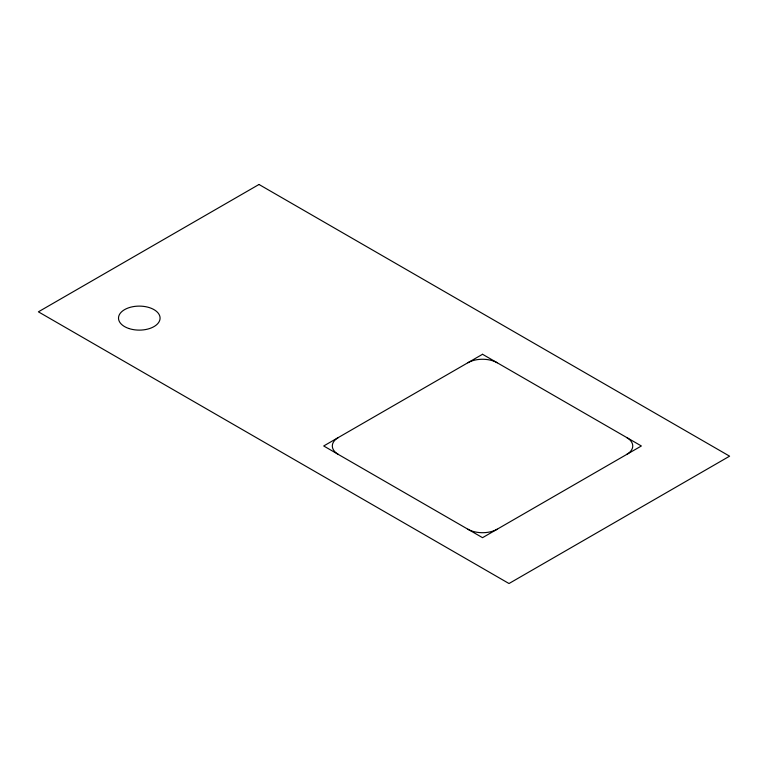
<?xml version="1.0" encoding="UTF-8"?>
<svg xmlns="http://www.w3.org/2000/svg" width="768" height="768" viewBox="0 0 768 768"><rect width="100%" height="100%" fill="white"/><g stroke="black" fill="none" stroke-linecap="round" stroke-linejoin="round"><path stroke-width="1.15" d="M338.41 454.474A20.794 12.01 0 0 1 338.41 437.491M497.242 529.19A20.794 12.01 0 0 1 467.827 529.19M626.659 437.491A20.794 12.01 0 0 1 626.659 454.474M467.827 362.774A20.794 12.01 0 0 1 497.242 362.774M258.998 184.474L38.4 311.827L509.002 583.526L729.6 456.173L258.998 184.474M482.534 354.278L323.702 445.978L482.534 537.677L641.366 445.978L482.534 354.278M128.89 328.512A20.794 12.01 0 0 0 160.08 318.115A20.794 12.01 0 0 0 128.89 307.718A20.794 12.01 0 0 0 128.89 328.512"/></g></svg>
